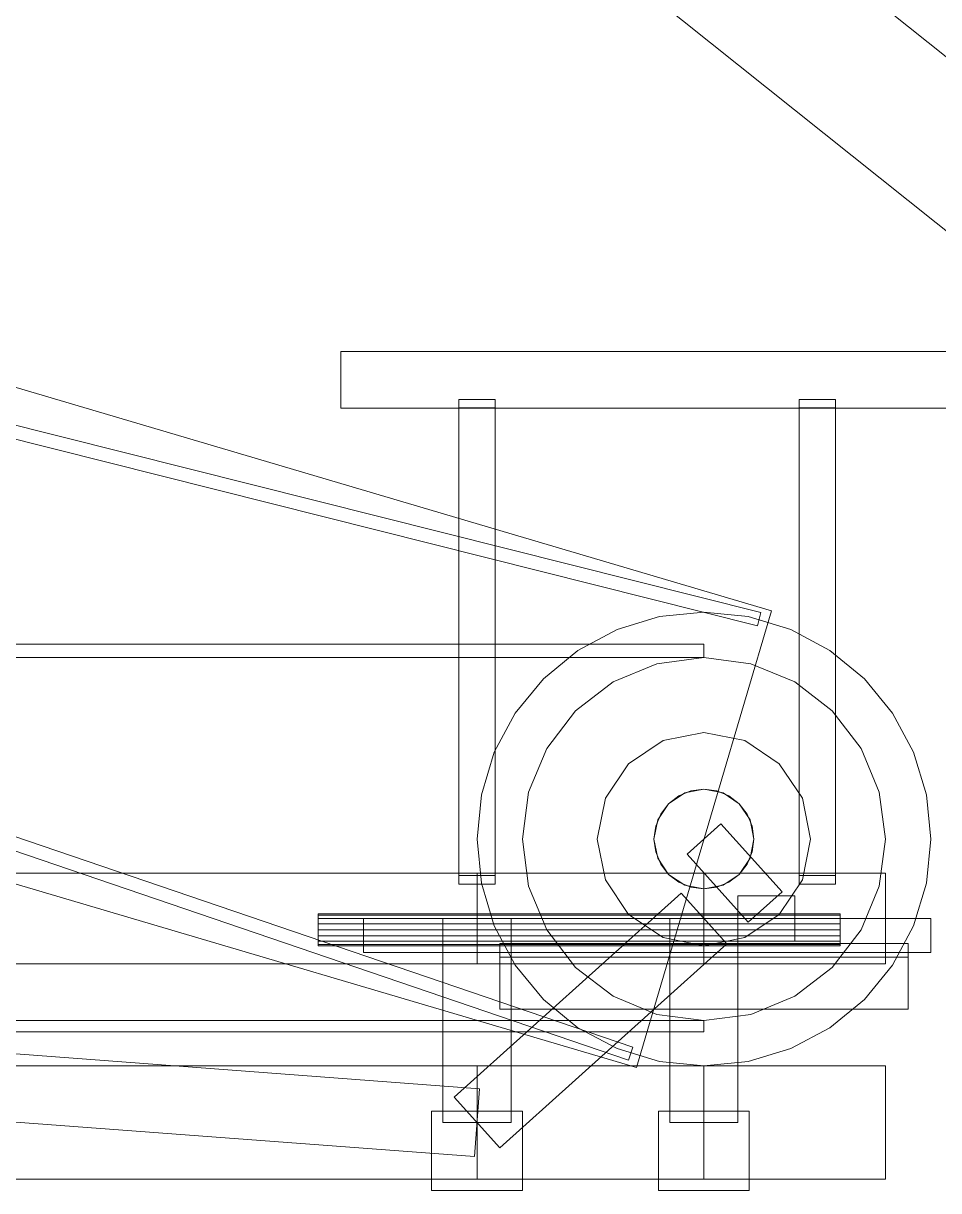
# Model space of a CAD drawing. Header units: millimetres. Extents: x -1970 to 34302, y -65268 to 6837.
# Drawn here: x 1200 to 1603, y -35691 to -35176 of the extents above; entities that cross this region are included whole.
import ezdxf

# ---------------------------------------------------------------- set-up
doc = ezdxf.new("R2010")
doc.units = ezdxf.units.MM
doc.layers.add('frontal_tolva', color=7, linetype='Continuous', lineweight=0)
doc.layers.add('frontal_tolva_provisional', color=7, linetype='Continuous', lineweight=0)

msp = doc.modelspace()

# ---------------------------------------------------------------- linework, layer by layer
at = {"layer": 'frontal_tolva'}
for p, q in [((1763.733, -35316.567), (716.733, -34479.567)), ((1726.267, -35363.433), (679.267, -34526.433))]:
    msp.add_line(p, q, dxfattribs=at)
at = {"layer": 'frontal_tolva_provisional'}
for p, q in [((599.774, -35160.31), (1529.774, -35435.31)), ((585.357, -35199.9), (1525.108, -35436.107)), ((583.895, -35205.719), (1523.645, -35441.926)), ((551.596, -35314.947), (1468.681, -35627.805)), ((549.659, -35320.626), (1466.744, -35633.484)), ((1340, -35321), (1900, -35321)), ((1340, -35321), (1340, -35346)), ((1392, -35345.871), (1392, -35342.129)), ((1392, -35342.129), (1408, -35342.129)), ((1392, -35552.129), (1392, -35342.129)), ((1408, -35342.129), (1408, -35345.871)), ((1408, -35552.129), (1408, -35342.129)), ((1542, -35345.871), (1542, -35342.129)), ((1542, -35342.129), (1558, -35342.129)), ((1542, -35552.129), (1542, -35342.129)), ((1558, -35342.129), (1558, -35345.871)), ((1558, -35552.129), (1558, -35342.129)), ((1340, -35346), (1900, -35346)), ((1408, -35345.871), (1392, -35345.871)), ((1392, -35555.871), (1392, -35345.871)), ((1408, -35345.871), (1408, -35555.871)), ((1558, -35345.871), (1542, -35345.871)), ((1542, -35555.871), (1542, -35345.871)), ((1558, -35345.871), (1558, -35555.871)), ((540.226, -35361.69), (1470.226, -35636.69)), ((1461.732, -35443.612), (1480.491, -35437.921)), ((1529.774, -35435.31), (1470.226, -35636.69)), ((1480.491, -35437.921), (1500, -35436)), ((1500, -35436), (1519.509, -35437.921)), ((1519.509, -35437.921), (1538.268, -35443.612)), ((1525.108, -35436.107), (1523.645, -35441.926)), ((1444.443, -35452.853), (1461.732, -35443.612)), ((1538.268, -35443.612), (1555.557, -35452.853)), ((330, -35450), (1500, -35450)), ((1429.289, -35465.289), (1444.443, -35452.853)), ((1500, -35450), (1500, -35456)), ((1555.557, -35452.853), (1570.711, -35465.289)), ((330, -35456), (1500, -35456)), ((1500, -35456), (1479.294, -35458.726)), ((1520.706, -35458.726), (1500, -35456)), ((1479.294, -35458.726), (1460, -35466.718)), ((1540, -35466.718), (1520.706, -35458.726)), ((1416.853, -35480.443), (1429.289, -35465.289)), ((1460, -35466.718), (1443.431, -35479.431)), ((1556.569, -35479.431), (1540, -35466.718)), ((1570.711, -35465.289), (1583.147, -35480.443)), ((1407.612, -35497.732), (1416.853, -35480.443)), ((1443.431, -35479.431), (1430.718, -35496)), ((1569.282, -35496), (1556.569, -35479.431)), ((1583.147, -35480.443), (1592.388, -35497.732)), ((1500, -35489), (1482.014, -35492.578)), ((1517.986, -35492.578), (1500, -35489)), ((1482.014, -35492.578), (1466.766, -35502.766)), ((1533.234, -35502.766), (1517.986, -35492.578)), ((1401.921, -35516.491), (1407.612, -35497.732)), ((1430.718, -35496), (1422.726, -35515.294)), ((1577.274, -35515.294), (1569.282, -35496)), ((1592.388, -35497.732), (1598.079, -35516.491)), ((1466.766, -35502.766), (1456.578, -35518.014)), ((1543.422, -35518.014), (1533.234, -35502.766)), ((1422.726, -35515.294), (1420, -35536)), ((1489, -35516.947), (1494.306, -35514.75)), ((1500, -35514), (1491.581, -35515.675)), ((1494.306, -35514.75), (1500, -35514)), ((1508.419, -35515.675), (1500, -35514)), ((1500, -35514), (1505.694, -35514.75)), ((1505.694, -35514.75), (1511, -35516.947)), ((1580, -35536), (1577.274, -35515.294)), ((1400, -35536), (1401.921, -35516.491)), ((1456.578, -35518.014), (1453, -35536)), ((1484.444, -35520.444), (1479.675, -35527.581)), ((1480.947, -35525), (1484.444, -35520.444)), ((1491.581, -35515.675), (1484.444, -35520.444)), ((1484.444, -35520.444), (1489, -35516.947)), ((1515.556, -35520.444), (1508.419, -35515.675)), ((1511, -35516.947), (1515.556, -35520.444)), ((1520.325, -35527.581), (1515.556, -35520.444)), ((1515.556, -35520.444), (1519.053, -35525)), ((1547, -35536), (1543.422, -35518.014)), ((1598.079, -35516.491), (1600, -35536)), ((1478.75, -35530.306), (1480.947, -35525)), ((1519.053, -35525), (1521.25, -35530.306)), ((1479.675, -35527.581), (1478, -35536)), ((1478, -35536), (1478.75, -35530.306)), ((1507.433, -35529.31), (1492.567, -35542.69)), ((1534.433, -35559.31), (1507.433, -35529.31)), ((1522, -35536), (1520.325, -35527.581)), ((1521.25, -35530.306), (1522, -35536)), ((1401.921, -35555.509), (1400, -35536)), ((1420, -35536), (1422.726, -35556.706)), ((1453, -35536), (1456.578, -35553.986)), ((1478, -35536), (1479.675, -35544.419)), ((1478.75, -35541.694), (1478, -35536)), ((1520.325, -35544.419), (1522, -35536)), ((1522, -35536), (1521.25, -35541.694)), ((1543.422, -35553.986), (1547, -35536)), ((1577.274, -35556.706), (1580, -35536)), ((1600, -35536), (1598.079, -35555.509)), ((1480.947, -35547), (1478.75, -35541.694)), ((1479.675, -35544.419), (1484.444, -35551.556)), ((1519.567, -35572.69), (1492.567, -35542.69)), ((1515.556, -35551.556), (1520.325, -35544.419)), ((1521.25, -35541.694), (1519.053, -35547)), ((200, -35551), (1400, -35551)), ((1400, -35551), (1400, -35591)), ((1400, -35551), (1500, -35551)), ((1484.444, -35551.556), (1480.947, -35547)), ((1500, -35551), (1500, -35591)), ((1500, -35551), (1580, -35551)), ((1519.053, -35547), (1515.556, -35551.556)), ((1580, -35551), (1580, -35591)), ((201.122, -35556.042), (1401.122, -35646.042)), ((1408, -35552.129), (1392, -35552.129)), ((1392, -35552.129), (1392, -35555.871)), ((1392, -35555.871), (1408, -35555.871)), ((1407.612, -35574.268), (1401.921, -35555.509)), ((1408, -35555.871), (1408, -35552.129)), ((1456.578, -35553.986), (1466.766, -35569.234)), ((1484.444, -35551.556), (1491.581, -35556.325)), ((1489, -35555.053), (1484.444, -35551.556)), ((1494.306, -35557.25), (1489, -35555.053)), ((1491.581, -35556.325), (1500, -35558)), ((1500, -35558), (1508.419, -35556.325)), ((1511, -35555.053), (1505.694, -35557.25)), ((1508.419, -35556.325), (1515.556, -35551.556)), ((1515.556, -35551.556), (1511, -35555.053)), ((1533.234, -35569.234), (1543.422, -35553.986)), ((1558, -35552.129), (1542, -35552.129)), ((1542, -35552.129), (1542, -35555.871)), ((1542, -35555.871), (1558, -35555.871)), ((1558, -35555.871), (1558, -35552.129)), ((1598.079, -35555.509), (1592.388, -35574.268)), ((1389.966, -35649.851), (1489.966, -35559.851)), ((1422.726, -35556.706), (1430.718, -35576)), ((1489.966, -35559.851), (1510.034, -35582.149)), ((1500, -35558), (1494.306, -35557.25)), ((1505.694, -35557.25), (1500, -35558)), ((1515, -35561), (1540, -35561)), ((1515, -35561), (1515, -35581)), ((1534.433, -35559.31), (1519.567, -35572.69)), ((1540, -35581), (1540, -35561)), ((1569.282, -35576), (1577.274, -35556.706)), ((1330, -35569.533), (1330, -35569)), ((1330, -35569), (1560, -35569)), ((1330, -35571.05), (1330, -35569.533)), ((1330, -35569.533), (1560, -35569.533)), ((1330, -35573.321), (1330, -35571.05)), ((1330, -35571.05), (1560, -35571.05)), ((1350, -35571), (1600, -35571)), ((1350, -35571), (1350, -35586)), ((1415, -35571), (1385, -35571)), ((1385, -35661), (1385, -35571)), ((1415, -35571), (1415, -35661)), ((1466.766, -35569.234), (1482.014, -35579.422)), ((1515, -35571), (1485, -35571)), ((1485, -35661), (1485, -35571)), ((1515, -35571), (1515, -35661)), ((1517.986, -35579.422), (1533.234, -35569.234)), ((1560, -35569.533), (1560, -35569)), ((1560, -35571.05), (1560, -35569.533)), ((1560, -35573.321), (1560, -35571.05)), ((1600, -35586), (1600, -35571)), ((1330, -35576), (1330, -35573.321)), ((1330, -35573.321), (1560, -35573.321)), ((1330, -35578.679), (1330, -35576)), ((1560, -35576), (1330, -35576)), ((1416.853, -35591.557), (1407.612, -35574.268)), ((1430.718, -35576), (1443.431, -35592.569)), ((1556.569, -35592.569), (1569.282, -35576)), ((1560, -35576), (1560, -35573.321)), ((1560, -35576), (1560, -35578.679)), ((1592.388, -35574.268), (1583.147, -35591.557)), ((1330, -35578.679), (1330, -35580.95)), ((1330, -35578.679), (1560, -35578.679)), ((1330, -35580.95), (1330, -35582.467)), ((1330, -35580.95), (1560, -35580.95)), ((1410, -35582), (1590, -35582)), ((1410, -35582), (1410, -35588)), ((1410.034, -35672.149), (1510.034, -35582.149)), ((1482.014, -35579.422), (1500, -35583)), ((1500, -35583), (1517.986, -35579.422)), ((1515, -35581), (1540, -35581)), ((1560, -35578.679), (1560, -35580.95)), ((1560, -35580.95), (1560, -35582.467)), ((1590, -35588), (1590, -35582)), ((198.878, -35585.958), (1398.878, -35675.958)), ((1330, -35582.467), (1330, -35583)), ((1330, -35582.467), (1560, -35582.467)), ((1330, -35583), (1560, -35583)), ((1350, -35586), (1600, -35586)), ((1410, -35586), (1590, -35586)), ((1410, -35586), (1410, -35611)), ((1560, -35582.467), (1560, -35583)), ((1590, -35611), (1590, -35586)), ((200, -35591), (1400, -35591)), ((1400, -35591), (1500, -35591)), ((1410, -35588), (1590, -35588)), ((1429.289, -35606.711), (1416.853, -35591.557)), ((1500, -35591), (1580, -35591)), ((1583.147, -35591.557), (1570.711, -35606.711)), ((1443.431, -35592.569), (1460, -35605.282)), ((1540, -35605.282), (1556.569, -35592.569)), ((1444.443, -35619.147), (1429.289, -35606.711)), ((1460, -35605.282), (1479.294, -35613.274)), ((1520.706, -35613.274), (1540, -35605.282)), ((1570.711, -35606.711), (1555.557, -35619.147)), ((1410, -35611), (1590, -35611)), ((-1000, -35616), (1500, -35616)), ((1479.294, -35613.274), (1500, -35616)), ((1500, -35616), (1520.706, -35613.274)), ((1500, -35616), (1500, -35621)), ((-1000, -35621), (1500, -35621)), ((1461.732, -35628.388), (1444.443, -35619.147)), ((1555.557, -35619.147), (1538.268, -35628.388)), ((1480.491, -35634.079), (1461.732, -35628.388)), ((1468.681, -35627.805), (1466.744, -35633.484)), ((1538.268, -35628.388), (1519.509, -35634.079)), ((200, -35636), (1400, -35636)), ((1400, -35636), (1400, -35686)), ((1400, -35636), (1500, -35636)), ((1500, -35636), (1480.491, -35634.079)), ((1519.509, -35634.079), (1500, -35636)), ((1500, -35636), (1500, -35686)), ((1500, -35636), (1580, -35636)), ((1580, -35636), (1580, -35686)), ((1401.122, -35646.042), (1398.878, -35675.958)), ((1389.966, -35649.851), (1410.034, -35672.149)), ((1380, -35656), (1420, -35656)), ((1380, -35656), (1380, -35691)), ((1420, -35691), (1420, -35656)), ((1480, -35656), (1520, -35656)), ((1480, -35656), (1480, -35691)), ((1520, -35691), (1520, -35656)), ((1415, -35661), (1385, -35661)), ((1515, -35661), (1485, -35661)), ((200, -35686), (1400, -35686)), ((1400, -35686), (1500, -35686)), ((1500, -35686), (1580, -35686)), ((1380, -35691), (1420, -35691)), ((1480, -35691), (1520, -35691))]:
    msp.add_line(p, q, dxfattribs=at)

doc.saveas('drawing.dxf')
